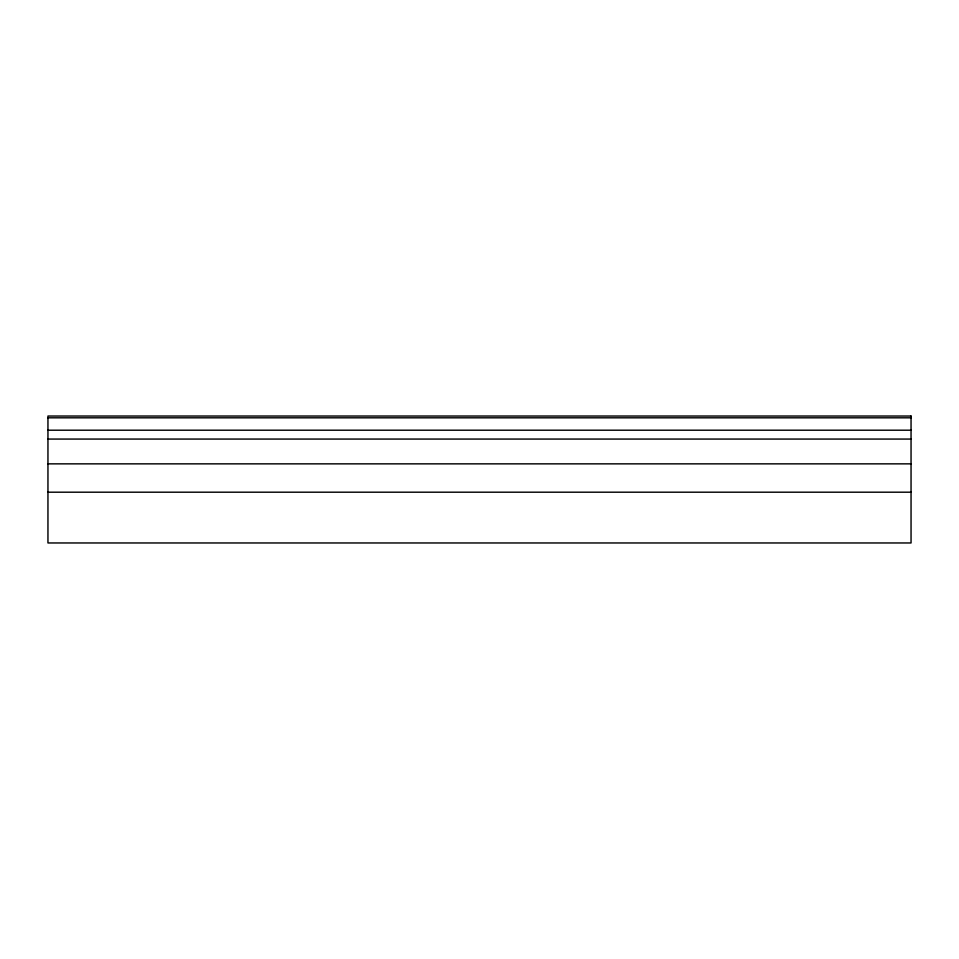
<?xml version="1.0" encoding="UTF-8"?>
<svg xmlns="http://www.w3.org/2000/svg" width="959" height="959" viewBox="0 0 959 959"><rect width="100%" height="100%" fill="white"/><g stroke="black" fill="none" stroke-linecap="round" stroke-linejoin="round"><path stroke-width="1.44" d="M47.95 417.812L911.05 417.812M47.95 430.207L911.05 430.207M47.95 439.066L911.05 439.066M47.95 463.856L911.05 463.856M47.95 492.195L911.05 492.195M911.05 416.038L47.95 416.038L47.95 542.962L911.05 542.962L911.05 416.038"/></g></svg>
